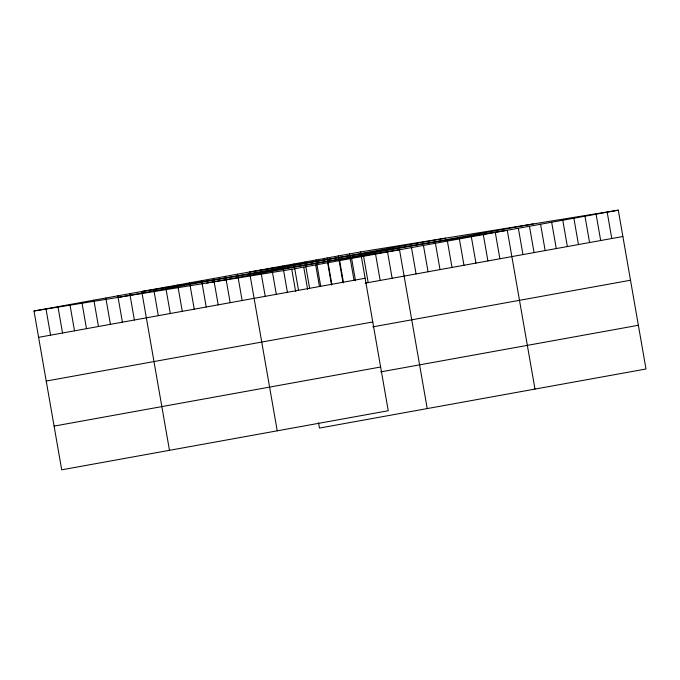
<?xml version="1.0" encoding="UTF-8"?>
<svg xmlns="http://www.w3.org/2000/svg" width="680" height="680" viewBox="0 0 680 680"><rect width="100%" height="100%" fill="white"/><g stroke="black" fill="none" stroke-linecap="round" stroke-linejoin="round"><path stroke-width="1.02" d="M360.536 251.923L388.254 410.737L61.718 469.82L34 311.006L360.536 251.923L618.281 210.179L646 368.993L319.464 428.077L318.563 422.875M119.059 297.228L445.587 238.144M206.694 283.041L533.222 223.958M34 311.006L291.745 269.263L618.281 210.179M38.598 337.339L365.126 278.256M365.185 283.144L622.88 236.512M46.223 381.063L372.759 321.971M372.819 326.859L630.505 280.228M54.086 426.105L380.622 367.013M380.681 371.9L638.367 325.278M607.181 212.185L611.779 238.519M596.079 214.2L600.678 240.533M584.979 216.206L589.568 242.539M573.877 218.212L578.467 244.545M562.768 220.226L567.366 246.559M551.667 222.232L556.265 248.565M540.566 224.238L545.164 250.58M529.465 226.253L534.063 252.586M518.364 228.259L522.962 254.592M534.981 389.079L507.263 230.265L249.509 272.008L277.227 430.822M495.287 232.432L499.885 258.765M483.318 234.6L487.909 260.933M471.342 236.768L475.94 263.1M459.374 238.935L463.964 265.268M447.397 241.102L451.996 267.435M435.421 243.27L440.019 269.603M423.453 245.438L428.051 271.771M411.476 247.597L416.075 273.938M427.227 408.578L399.508 249.764L141.755 291.507L169.473 450.321M387.532 251.931L392.13 278.264M375.564 254.099L380.154 280.432M363.587 256.267L368.186 282.6M351.611 258.434L355.504 280.712M349.426 253.929L354.025 280.262M339.643 260.601L343.527 282.88M338.325 255.935L342.924 282.276M327.225 257.95L331.823 284.282M327.666 262.769L331.559 285.048M316.124 259.955L320.722 286.288M315.699 264.928L319.404 286.203M305.023 261.962L309.621 288.303M303.722 267.096L307.615 289.382M293.922 263.976L298.52 290.309M291.745 269.263L295.639 291.55M282.82 265.982L287.411 292.315M271.719 267.997L276.31 294.329M260.61 270.002L265.208 296.335M237.541 274.176L242.131 300.509M225.565 276.344L230.163 302.676M213.596 278.511L218.186 304.844M201.62 280.678L206.219 307.012M189.644 282.846L194.242 309.179M177.675 285.005L182.274 311.346M165.699 287.173L170.297 313.514M153.731 289.34L158.321 315.673M129.786 293.675L134.376 320.008M117.81 295.843L122.408 322.175M105.834 298.01L110.432 324.343M93.865 300.177L98.464 326.51M81.889 302.345L86.487 328.678M69.921 304.504L74.511 330.846M57.944 306.672L62.543 333.004M45.977 308.839L50.566 335.172"/></g></svg>
